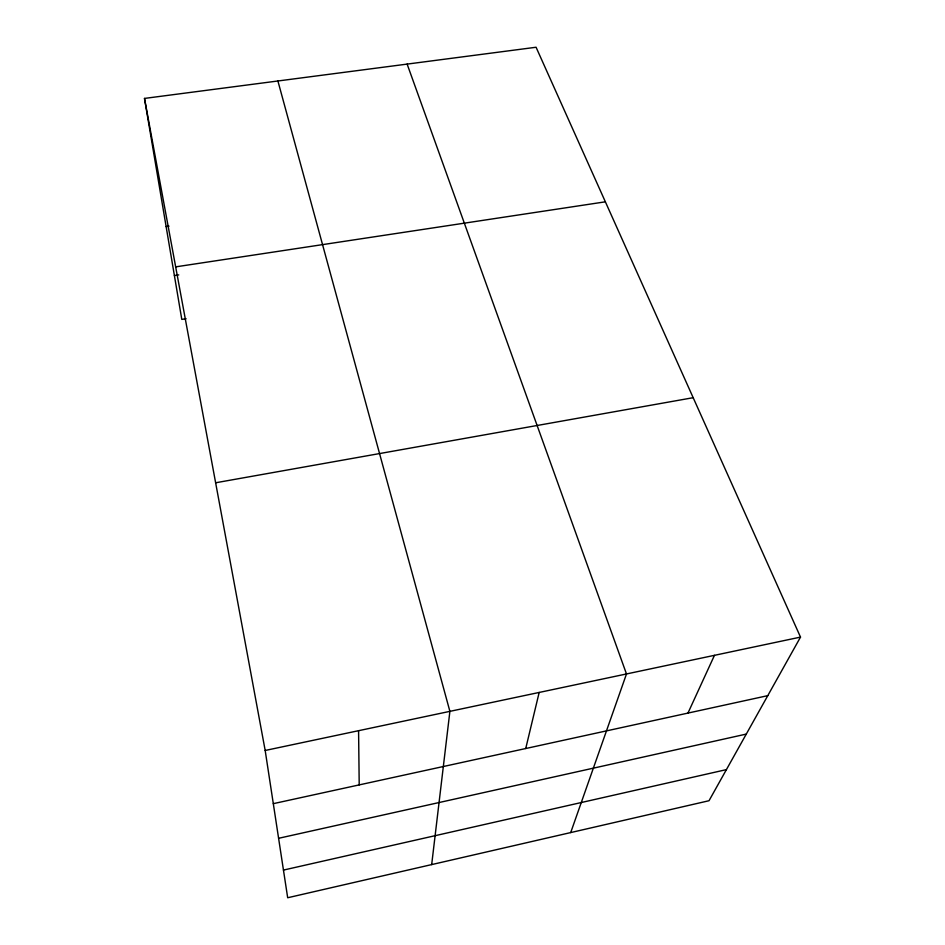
<?xml version="1.0" encoding="UTF-8"?>
<svg xmlns="http://www.w3.org/2000/svg" width="945" height="945" viewBox="0 0 945 945"><rect width="100%" height="100%" fill="white"/><g stroke="black" fill="none" stroke-linecap="round" stroke-linejoin="round"><path stroke-width="1.42" d="M431.676 864.592L449.891 711.361L277.901 80.986M525.727 748.523L539.17 692.449M570.709 832.569L626.488 673.962L407.13 64.095M687.96 713.085L714.467 655.334M800.509 637.107L709.022 800.722L287.682 897.75L265.179 750.472L144.49 98.422L536.075 47.25L800.509 637.107L265.179 750.472M283.453 870.085L726.41 769.62M278.598 838.298L746.278 734.088M273.306 803.663L767.777 695.65M215.637 482.777L693.181 397.691M186.082 318.713L181.794 319.398L144.49 98.422M174.4 275.562L178.747 274.9M175.675 266.868L605.367 201.817M166.131 226.576L169.013 226.162M358.58 730.698L359.206 784.893"/></g></svg>
